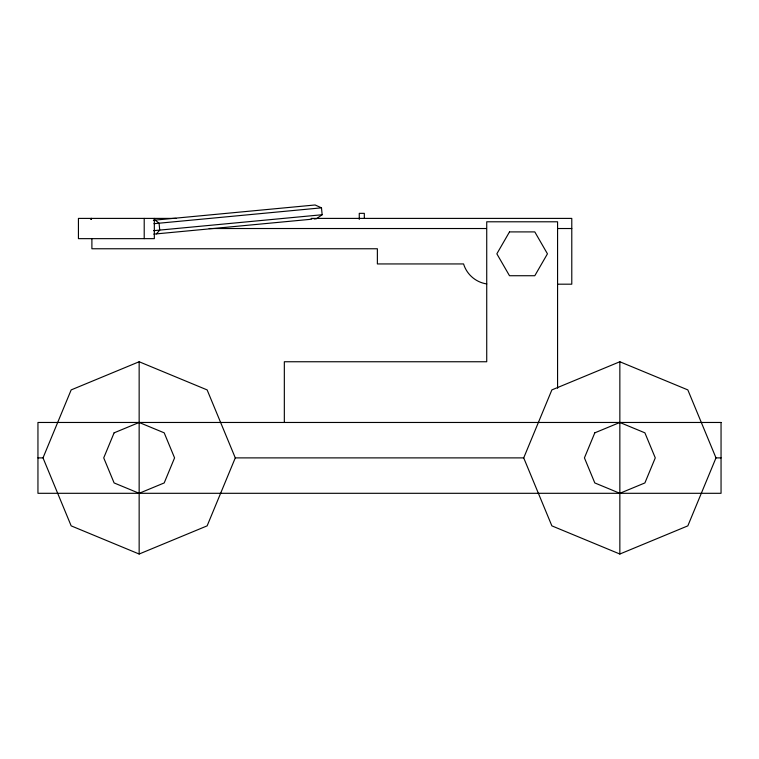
<?xml version="1.0" encoding="UTF-8"?>
<svg xmlns="http://www.w3.org/2000/svg" width="759" height="759" viewBox="0 0 759 759"><rect width="100%" height="100%" fill="white"/><g stroke="black" fill="none" stroke-linecap="round" stroke-linejoin="round"><path stroke-width="1.14" d="M43.007 457.886L71.166 389.908L139.153 361.749L207.131 389.908L235.29 457.886L207.131 525.864L139.153 554.023L71.166 525.864L43.007 457.886L37.95 457.886M523.71 457.886L551.869 389.908L619.847 361.749L687.834 389.908L715.993 457.886L687.834 525.864L619.847 554.023L551.869 525.864L523.71 457.886L235.29 457.886M156.468 233.876L159.722 230.091L159.077 223.203L155.168 220.091M153.375 220.262L315.099 204.977L321.493 207.843L322.148 214.74L316.399 218.763L314.103 218.981M153.954 223.687L321.493 207.843M153.584 230.67L322.148 214.74M153.783 234.133L311.807 219.199M176.031 218.402L78.433 218.402L78.433 238.649L154.333 238.649L154.333 218.402M311.105 218.402L571.783 218.402L571.783 284.189L557.599 284.189M209.199 228.525L486.472 228.525M557.561 228.525L571.783 228.525M715.993 457.886L721.05 457.886M619.847 361.749L619.847 554.023M557.571 388.228L557.571 221.789L486.728 221.789L486.728 361.749L284.331 361.749L284.331 422.469M364.32 218.402L364.32 213.345L359.263 213.345L359.263 219.417M144.21 218.402L144.21 238.649M139.153 361.749L139.153 554.023M91.896 238.649L91.896 248.762L377.375 248.762L377.375 263.942L463.569 263.942A28.671 28.671 0 0 0 486.775 283.942M91.346 218.402L91.346 219.417M91.241 218.402L91.241 219.417M91.08 218.402L91.08 219.417M114.106 432.839L103.727 457.886L114.106 482.933L139.153 493.303L164.2 482.933L174.57 457.886L164.2 432.839L139.153 422.469L114.106 432.839M594.8 432.839L584.43 457.886L594.8 482.933L619.847 493.303L644.894 482.933L655.273 457.886L644.894 432.839L619.847 422.469L594.8 432.839M509.498 231.903L496.851 253.819L509.498 275.726L534.801 275.726L547.448 253.819L534.801 231.903L509.498 231.903M721.05 422.469L37.95 422.469L37.95 493.303L721.05 493.303L721.05 422.469"/></g></svg>
